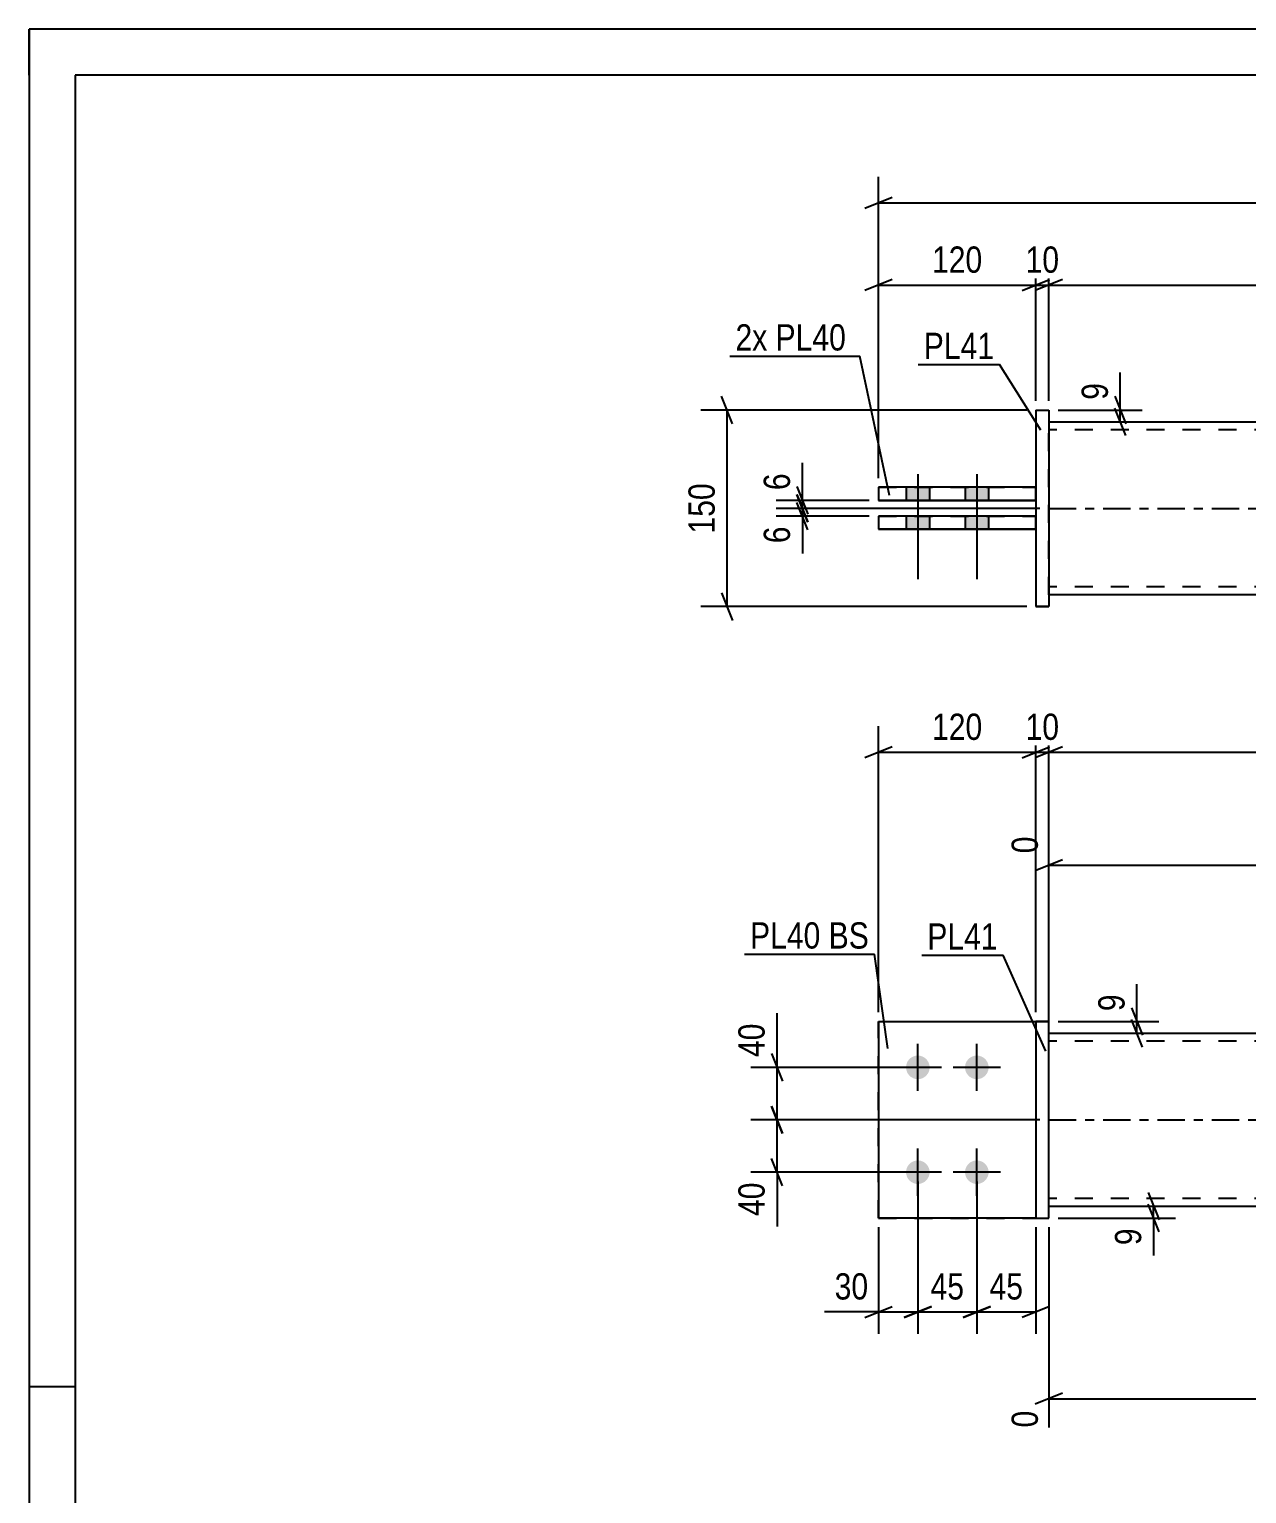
# Model space of a CAD drawing. Header units: millimetres. Extents: x 0 to 420, y 0 to 297.
# Drawn here: x 0 to 132.7, y 137.3 to 297 of the extents above; entities that cross this region are included whole.
import ezdxf

# ---------------------------------------------------------------- set-up
doc = ezdxf.new("R2010")
doc.units = ezdxf.units.MM
doc.linetypes.add('DXK_LINE_DOT2', pattern=[3.9198, 1.9599, -1.9599])
doc.linetypes.add('DXK_LINE_DOT3', pattern=[5.9187, 2.979, -0.9799, 0.9799, -0.9799])
doc.styles.add('Arial Narrow', font='ARIALN.TTF', dxfattribs={"height": 0.2})

# ---------------------------------------------------------------- blocks, each defined once
blk = doc.blocks.new('Unknown-585697666-1128')
at = {"color": 5, "linetype": 'Continuous'}
for p, q in [((420, 297), (0, 297)), ((0, 297), (0, 0)), ((0, 292), (0, 297)), ((415, 292), (5, 292)), ((5, 292), (5, 5)), ((5, 149), (0, 149))]:
    blk.add_line(p, q, dxfattribs=at)
blk = doc.blocks.new('Part-585697666-1942 - 1926')
at = {"color": 2, "linetype": 'Continuous'}
for p, q in [((92.56, 188.83), (109.71, 188.83)), ((92.56, 188.83), (92.56, 167.4)), ((109.71, 167.4), (92.56, 167.4)), ((92.56, 167.4), (92.56, 167.4)), ((109.71, 167.4), (109.71, 167.4))]:
    blk.add_line(p, q, dxfattribs=at)
at = {"color": 7, "linetype": 'DXK_LINE_DOT2'}
for p, q in [((92.56, 188.83), (109.71, 188.83)), ((109.71, 188.83), (109.71, 188.83)), ((109.71, 188.83), (109.71, 167.4)), ((92.56, 167.4), (109.71, 167.4)), ((92.56, 167.4), (92.56, 167.4))]:
    blk.add_line(p, q, dxfattribs=at)
blk = doc.blocks.new('Part-585697666-1947 - 1926')
at = {"linetype": 'Continuous'}
blk.add_hatch(color=2, dxfattribs=at).paths.add_polyline_path([(144.67, 168.69), (143.87, 170.09), (145.47, 170.09)])
at = {"color": 2, "linetype": 'Continuous'}
for p, q in [((111.13, 187.54), (245.26, 187.54)), ((144.67, 168.69), (143.87, 170.09)), ((143.87, 170.09), (145.47, 170.09)), ((145.47, 170.09), (144.67, 168.69)), ((111.13, 168.69), (245.26, 168.69))]:
    blk.add_line(p, q, dxfattribs=at)
at = {"color": 7, "linetype": 'DXK_LINE_DOT2'}
for p, q in [((111.13, 168.69), (111.13, 187.54)), ((245.26, 168.69), (245.26, 187.54)), ((245.26, 186.69), (111.13, 186.69)), ((245.26, 169.54), (111.13, 169.54))]:
    blk.add_line(p, q, dxfattribs=at)
at = {"color": 7, "linetype": 'DXK_LINE_DOT3'}
blk.add_line((111.13, 178.11), (245.26, 178.11), dxfattribs=at)
at = {"color": 2, "linetype": 'Continuous'}
blk.add_circle((144.67, 169.59), 1, dxfattribs=at)
blk = doc.blocks.new('Bolt-585697666-1954 - 1926')
at = {"linetype": 'Continuous'}
for points in [[(96.85, 182.54), (96.58, 182.57), (96.33, 182.65), (96.09, 182.79), (95.89, 182.97), (95.73, 183.19), (95.63, 183.43), (95.57, 183.69), (95.57, 183.96), (95.63, 184.23), (95.73, 184.47), (95.89, 184.69), (96.09, 184.87), (96.33, 185), (96.58, 185.09), (96.85, 185.11), (97.12, 185.09), (97.37, 185), (97.6, 184.87), (97.8, 184.69), (97.96, 184.47), (98.07, 184.23), (98.13, 183.96), (98.13, 183.69), (98.07, 183.43), (97.96, 183.19), (97.8, 182.97), (97.6, 182.79), (97.37, 182.65), (97.12, 182.57)], [(103.28, 182.54), (103.01, 182.57), (102.75, 182.65), (102.52, 182.79), (102.32, 182.97), (102.16, 183.19), (102.05, 183.43), (102, 183.69), (102, 183.96), (102.05, 184.23), (102.16, 184.47), (102.32, 184.69), (102.52, 184.87), (102.75, 185), (103.01, 185.09), (103.28, 185.11), (103.54, 185.09), (103.8, 185), (104.03, 184.87), (104.23, 184.69), (104.39, 184.47), (104.5, 184.23), (104.56, 183.96), (104.56, 183.69), (104.5, 183.43), (104.39, 183.19), (104.23, 182.97), (104.03, 182.79), (103.8, 182.65), (103.54, 182.57)], [(96.85, 171.11), (96.58, 171.14), (96.33, 171.23), (96.09, 171.36), (95.89, 171.54), (95.73, 171.76), (95.63, 172), (95.57, 172.27), (95.57, 172.53), (95.63, 172.8), (95.73, 173.04), (95.89, 173.26), (96.09, 173.44), (96.33, 173.57), (96.58, 173.66), (96.85, 173.69), (97.12, 173.66), (97.37, 173.57), (97.6, 173.44), (97.8, 173.26), (97.96, 173.04), (98.07, 172.8), (98.13, 172.53), (98.13, 172.27), (98.07, 172), (97.96, 171.76), (97.8, 171.54), (97.6, 171.36), (97.37, 171.23), (97.12, 171.14)], [(103.28, 171.11), (103.01, 171.14), (102.75, 171.23), (102.52, 171.36), (102.32, 171.54), (102.16, 171.76), (102.05, 172), (102, 172.27), (102, 172.53), (102.05, 172.8), (102.16, 173.04), (102.32, 173.26), (102.52, 173.44), (102.75, 173.57), (103.01, 173.66), (103.28, 173.69), (103.54, 173.66), (103.8, 173.57), (104.03, 173.44), (104.23, 173.26), (104.39, 173.04), (104.5, 172.8), (104.56, 172.53), (104.56, 172.27), (104.5, 172), (104.39, 171.76), (104.23, 171.54), (104.03, 171.36), (103.8, 171.23), (103.54, 171.14)]]:
    blk.add_hatch(color=1, dxfattribs=at).paths.add_polyline_path(points)
at = {"color": 1, "linetype": 'Continuous'}
for p, q in [((96.85, 181.26), (96.85, 186.4)), ((103.28, 181.26), (103.28, 186.4)), ((99.42, 183.83), (94.28, 183.83)), ((105.85, 183.83), (100.71, 183.83)), ((96.85, 169.83), (96.85, 174.97)), ((103.28, 169.83), (103.28, 174.97)), ((99.42, 172.4), (94.28, 172.4)), ((105.85, 172.4), (100.71, 172.4))]:
    blk.add_line(p, q, dxfattribs=at)
blk = doc.blocks.new('Part-585697666-1960 - 1926')
at = {"color": 2, "linetype": 'Continuous'}
for p, q in [((111.13, 188.83), (109.71, 188.83)), ((109.71, 188.83), (109.71, 167.4)), ((111.13, 167.4), (111.13, 188.83)), ((109.71, 167.4), (111.13, 167.4)), ((109.71, 167.4), (111.13, 167.4)), ((111.13, 167.4), (111.13, 167.4))]:
    blk.add_line(p, q, dxfattribs=at)
at = {"color": 7, "linetype": 'DXK_LINE_DOT2'}
for p, q in [((109.71, 188.83), (111.13, 188.83)), ((109.71, 167.4), (109.71, 167.4)), ((109.71, 167.4), (109.71, 167.4))]:
    blk.add_line(p, q, dxfattribs=at)
blk = doc.blocks.new('Part-585697666-1965 - 1926')
at = {"color": 7, "linetype": 'DXK_LINE_DOT2'}
for p, q in [((92.56, 188.83), (109.71, 188.83)), ((92.56, 188.83), (109.71, 188.83)), ((92.56, 167.4), (92.56, 188.83)), ((109.71, 188.83), (109.71, 188.83)), ((109.71, 188.83), (109.71, 167.4)), ((92.56, 167.4), (109.71, 167.4)), ((109.71, 167.4), (92.56, 167.4)), ((92.56, 167.4), (92.56, 167.4))]:
    blk.add_line(p, q, dxfattribs=at)
blk = doc.blocks.new('Part-585697666-2284 - 2276')
at = {"color": 2, "linetype": 'Continuous'}
for p, q in [((109.71, 255.49), (111.13, 255.49)), ((109.71, 255.49), (109.71, 234.06)), ((111.13, 255.49), (111.13, 234.06)), ((109.71, 234.06), (111.13, 234.06)), ((111.13, 234.06), (109.71, 234.06)), ((109.71, 234.06), (109.71, 234.06)), ((109.71, 234.06), (109.71, 234.06))]:
    blk.add_line(p, q, dxfattribs=at)
at = {"color": 7, "linetype": 'DXK_LINE_DOT2'}
for p in [(109.71, 255.49), (111.13, 255.49)]:
    blk.add_line(p, (111.13, 255.49), dxfattribs=at)
blk = doc.blocks.new('Bolt-585697666-2279 - 2276')
at = {"linetype": 'Continuous'}
for points in [[(95.56, 245.64), (98.13, 245.64), (98.13, 247.07), (95.56, 247.07)], [(95.56, 245.64), (98.13, 245.64), (98.13, 247.07), (95.56, 247.07)], [(101.99, 245.64), (104.56, 245.64), (104.56, 247.07), (101.99, 247.07)], [(101.99, 245.64), (104.56, 245.64), (104.56, 247.07), (101.99, 247.07)], [(95.56, 242.49), (98.13, 242.49), (98.13, 243.92), (95.56, 243.92)], [(95.56, 242.49), (98.13, 242.49), (98.13, 243.92), (95.56, 243.92)], [(101.99, 242.49), (104.56, 242.49), (104.56, 243.92), (101.99, 243.92)], [(101.99, 242.49), (104.56, 242.49), (104.56, 243.92), (101.99, 243.92)]]:
    blk.add_hatch(color=1, dxfattribs=at).paths.add_polyline_path(points)
at = {"color": 1, "linetype": 'Continuous'}
for p, q in [((96.85, 248.5), (96.85, 237.07)), ((96.85, 248.5), (96.85, 237.07)), ((103.28, 248.5), (103.28, 237.07)), ((103.28, 248.5), (103.28, 237.07)), ((95.56, 247.07), (95.56, 245.64)), ((95.56, 247.07), (95.56, 245.64)), ((98.13, 247.07), (98.13, 245.64)), ((98.13, 247.07), (98.13, 245.64)), ((101.99, 247.07), (101.99, 245.64)), ((101.99, 247.07), (101.99, 245.64)), ((104.56, 247.07), (104.56, 245.64)), ((104.56, 247.07), (104.56, 245.64)), ((95.56, 243.92), (95.56, 242.49)), ((95.56, 243.92), (95.56, 242.49)), ((98.13, 243.92), (98.13, 242.49)), ((98.13, 243.92), (98.13, 242.49)), ((101.99, 243.92), (101.99, 242.49)), ((101.99, 243.92), (101.99, 242.49)), ((104.56, 243.92), (104.56, 242.49)), ((104.56, 243.92), (104.56, 242.49))]:
    blk.add_line(p, q, dxfattribs=at)
blk = doc.blocks.new('Part-585697666-2289 - 2276')
at = {"color": 2, "linetype": 'Continuous'}
for p, q in [((109.71, 247.07), (92.56, 247.07)), ((92.56, 247.07), (92.56, 245.64)), ((109.71, 245.64), (109.71, 247.07)), ((92.56, 245.64), (109.71, 245.64)), ((109.71, 245.64), (92.56, 245.64)), ((92.56, 245.64), (92.56, 245.64)), ((92.56, 245.64), (92.56, 245.64))]:
    blk.add_line(p, q, dxfattribs=at)
at = {"color": 7, "linetype": 'DXK_LINE_DOT2'}
for p, q in [((92.56, 247.07), (109.71, 247.07)), ((109.71, 245.64), (109.71, 245.64)), ((109.71, 245.64), (109.71, 245.64))]:
    blk.add_line(p, q, dxfattribs=at)
blk = doc.blocks.new('Part-585697666-2304 - 2276')
at = {"linetype": 'Continuous'}
blk.add_hatch(color=2, dxfattribs=at).paths.add_polyline_path([(144.67, 244.77), (143.87, 246.17), (145.47, 246.17)])
at = {"color": 2, "linetype": 'Continuous'}
for p, q in [((111.13, 254.2), (245.26, 254.2)), ((144.67, 244.77), (143.87, 246.17)), ((143.87, 246.17), (145.47, 246.17)), ((145.47, 246.17), (144.67, 244.77)), ((245.26, 235.34), (111.13, 235.34))]:
    blk.add_line(p, q, dxfattribs=at)
at = {"color": 7, "linetype": 'DXK_LINE_DOT2'}
for p, q in [((111.13, 235.34), (111.13, 254.2)), ((245.26, 254.2), (245.26, 235.34)), ((245.26, 253.34), (111.13, 253.34)), ((245.26, 236.2), (111.13, 236.2))]:
    blk.add_line(p, q, dxfattribs=at)
at = {"color": 7, "linetype": 'DXK_LINE_DOT3'}
blk.add_line((111.13, 244.77), (245.26, 244.77), dxfattribs=at)
at = {"color": 2, "linetype": 'Continuous'}
blk.add_circle((144.67, 245.67), 1, dxfattribs=at)
blk = doc.blocks.new('Part-585697666-2319 - 2276')
at = {"color": 2, "linetype": 'Continuous'}
for p, q in [((109.71, 243.92), (92.56, 243.92)), ((92.56, 243.92), (92.56, 242.49)), ((109.71, 242.49), (109.71, 243.92)), ((92.56, 242.49), (109.71, 242.49)), ((109.71, 242.49), (92.56, 242.49)), ((92.56, 242.49), (92.56, 242.49)), ((92.56, 242.49), (92.56, 242.49))]:
    blk.add_line(p, q, dxfattribs=at)
at = {"color": 7, "linetype": 'DXK_LINE_DOT2'}
for p, q in [((92.56, 243.92), (109.71, 243.92)), ((109.71, 242.49), (109.71, 242.49)), ((109.71, 242.49), (109.71, 242.49))]:
    blk.add_line(p, q, dxfattribs=at)
blk = doc.blocks.new('StraightDimension-585697666-2153 - 1926')
at = {"color": 7, "linetype": 'Continuous'}
for p, q in [((80.9, 179.61), (82.1, 176.61)), ((110.13, 178.11), (78.65, 178.11)), ((81.5, 172.4), (81.5, 178.11)), ((82.1, 170.9), (80.9, 173.9)), ((95.85, 172.4), (78.65, 172.4))]:
    blk.add_line(p, q, dxfattribs=at)
at = {"color": 0}
blk.add_wipeout([(80.75, 171.87), (76.55, 171.87), (76.55, 167.02), (80.75, 167.02)], dxfattribs=at)
at = {"color": 7, "linetype": 'Continuous'}
blk.add_line((81.5, 172.4), (81.5, 166.49), dxfattribs=at)
blk.add_line((81.5, 172.4), (81.5, 166.49), dxfattribs=at)
at = {"color": 3, "style": 'Arial Narrow'}
blk.add_text('40', height=2.863, rotation=90.0002, dxfattribs=at).set_placement((80.15, 167.62))
blk = doc.blocks.new('StraightDimension-585697666-2006 - 1926')
at = {"color": 7, "linetype": 'Continuous'}
for p, q in [((111.13, 189.83), (111.13, 221.03)), ((245.26, 191.26), (245.26, 221.03)), ((112.63, 218.78), (109.63, 217.58)), ((243.76, 217.58), (246.76, 218.78)), ((111.13, 218.18), (245.26, 218.18))]:
    blk.add_line(p, q, dxfattribs=at)
at = {"color": 0}
blk.add_wipeout([(181.54, 218.93), (181.54, 223.13), (174.86, 223.13), (174.86, 218.93)], dxfattribs=at)
at = {"color": 3, "style": 'Arial Narrow'}
blk.add_text('939', height=2.863, dxfattribs=at).set_placement((175.46, 219.53))
blk = doc.blocks.new('StraightDimension-585697666-2221 - 1926')
at = {"color": 7, "linetype": 'Continuous'}
for p, q in [((245.26, 191.26), (245.26, 212.65)), ((111.13, 188.54), (111.13, 209)), ((112.63, 206.47), (109.63, 205.27)), ((243.76, 205.27), (246.76, 206.47)), ((111.13, 205.87), (245.26, 205.87))]:
    blk.add_line(p, q, dxfattribs=at)
at = {"color": 0, "linetype": 'Continuous'}
for points in [[(244.66, 213.25), (240.46, 213.25), (240.46, 206.57), (244.66, 206.57)], [(110.53, 209.6), (106.33, 209.6), (106.33, 206.57), (110.53, 206.57)]]:
    blk.add_wipeout(points, dxfattribs=at)
at = {"color": 0}
blk.add_wipeout([(181.54, 206.62), (181.54, 210.82), (174.86, 210.82), (174.86, 206.62)], dxfattribs=at)
at = {"color": 3, "linetype": 'Continuous', "style": 'Arial Narrow'}
for s, height, p in [('939', 2.863, (244.06, 207.17)), ('0', 2.86, (109.93, 207.17))]:
    blk.add_text(s, height=height, rotation=90.0002, dxfattribs=at).set_placement(p)
at = {"color": 3, "style": 'Arial Narrow'}
blk.add_text('939', height=2.863, dxfattribs=at).set_placement((175.46, 207.22))
blk = doc.blocks.new('StraightDimension-585697666-2032 - 1926')
at = {"color": 7, "linetype": 'Continuous'}
for p, q in [((92.56, 189.83), (92.56, 221.03)), ((109.71, 189.83), (109.71, 221.03)), ((94.06, 218.78), (91.06, 217.58)), ((108.21, 217.58), (111.21, 218.78)), ((92.56, 218.18), (109.71, 218.18))]:
    blk.add_line(p, q, dxfattribs=at)
at = {"color": 0}
blk.add_wipeout([(104.48, 218.93), (104.48, 223.13), (97.79, 223.13), (97.79, 218.93)], dxfattribs=at)
at = {"color": 3, "style": 'Arial Narrow'}
blk.add_text('120', height=2.863, dxfattribs=at).set_placement((98.39, 219.53))
blk = doc.blocks.new('StraightDimension-585697666-2203 - 1926')
at = {"color": 7, "linetype": 'Continuous'}
for p, q in [((96.85, 171.4), (96.85, 154.77)), ((103.28, 171.4), (103.28, 154.77)), ((95.35, 156.57), (98.35, 157.77)), ((96.85, 157.17), (103.28, 157.17)), ((104.78, 157.77), (101.78, 156.57))]:
    blk.add_line(p, q, dxfattribs=at)
at = {"color": 0}
blk.add_wipeout([(102.49, 157.92), (102.49, 162.12), (97.63, 162.12), (97.63, 157.92)], dxfattribs=at)
at = {"color": 3, "style": 'Arial Narrow'}
blk.add_text('45', height=2.863, dxfattribs=at).set_placement((98.23, 158.52))
blk = doc.blocks.new('StraightDimension-585697666-2167 - 1926')
at = {"color": 7, "linetype": 'Continuous'}
for p, q in [((120.13, 190.33), (121.33, 187.33)), ((112.13, 188.83), (123.13, 188.83)), ((121.33, 186.04), (120.13, 189.04)), ((120.73, 187.54), (120.73, 188.83)), ((112.13, 187.54), (123.13, 187.54))]:
    blk.add_line(p, q, dxfattribs=at)
at = {"color": 0}
blk.add_wipeout([(119.98, 192.38), (115.78, 192.38), (115.78, 189.36), (119.98, 189.36)], dxfattribs=at)
at = {"color": 7, "linetype": 'Continuous'}
blk.add_line((120.73, 188.83), (120.73, 192.91), dxfattribs=at)
blk.add_line((120.73, 188.83), (120.73, 192.91), dxfattribs=at)
at = {"color": 3, "style": 'Arial Narrow'}
blk.add_text('9', height=2.86, rotation=90.0002, dxfattribs=at).set_placement((119.38, 189.96))
blk = doc.blocks.new('StraightDimension-585697666-2015 - 1926')
at = {"color": 7, "linetype": 'Continuous'}
for p, q in [((109.71, 189.83), (109.71, 221.03)), ((111.13, 189.83), (111.13, 221.03)), ((108.21, 217.58), (111.21, 218.78)), ((112.63, 218.78), (109.63, 217.58)), ((109.71, 218.18), (111.13, 218.18))]:
    blk.add_line(p, q, dxfattribs=at)
at = {"color": 0}
blk.add_wipeout([(112.85, 218.93), (112.85, 223.13), (107.99, 223.13), (107.99, 218.93)], dxfattribs=at)
at = {"color": 3, "style": 'Arial Narrow'}
blk.add_text('10', height=2.863, dxfattribs=at).set_placement((108.59, 219.53))
blk = doc.blocks.new('StraightDimension-585697666-2190 - 1926')
at = {"color": 7, "linetype": 'Continuous'}
for p, q in [((103.28, 171.4), (103.28, 154.77)), ((109.71, 166.4), (109.71, 154.77)), ((101.78, 156.57), (104.78, 157.77)), ((103.28, 157.17), (109.71, 157.17)), ((111.21, 157.77), (108.21, 156.57))]:
    blk.add_line(p, q, dxfattribs=at)
at = {"color": 0}
blk.add_wipeout([(108.92, 157.92), (108.92, 162.12), (104.06, 162.12), (104.06, 157.92)], dxfattribs=at)
at = {"color": 3, "style": 'Arial Narrow'}
blk.add_text('45', height=2.863, dxfattribs=at).set_placement((104.66, 158.52))
blk = doc.blocks.new('StraightDimension-585697666-2140 - 1926')
at = {"color": 7, "linetype": 'Continuous'}
for p, q in [((80.9, 185.33), (82.1, 182.33)), ((95.85, 183.83), (78.65, 183.83)), ((81.5, 178.11), (81.5, 183.83)), ((82.1, 176.61), (80.9, 179.61)), ((110.13, 178.11), (78.65, 178.11))]:
    blk.add_line(p, q, dxfattribs=at)
at = {"color": 0}
blk.add_wipeout([(80.75, 189.21), (76.55, 189.21), (76.55, 184.35), (80.75, 184.35)], dxfattribs=at)
at = {"color": 7, "linetype": 'Continuous'}
blk.add_line((81.5, 183.83), (81.5, 189.73), dxfattribs=at)
blk.add_line((81.5, 183.83), (81.5, 189.73), dxfattribs=at)
at = {"color": 3, "style": 'Arial Narrow'}
blk.add_text('40', height=2.863, rotation=90.0002, dxfattribs=at).set_placement((80.15, 184.95))
blk = doc.blocks.new('StraightDimension-585697666-2176 - 1926')
at = {"color": 7, "linetype": 'Continuous'}
for p, q in [((121.94, 170.19), (123.14, 167.19)), ((112.13, 168.69), (124.94, 168.69)), ((123.14, 165.9), (121.94, 168.9)), ((122.54, 167.4), (122.54, 168.69)), ((112.13, 167.4), (124.94, 167.4))]:
    blk.add_line(p, q, dxfattribs=at)
at = {"color": 0}
blk.add_wipeout([(121.79, 166.88), (117.59, 166.88), (117.59, 163.85), (121.79, 163.85)], dxfattribs=at)
at = {"color": 7, "linetype": 'Continuous'}
blk.add_line((122.54, 167.4), (122.54, 163.32), dxfattribs=at)
blk.add_line((122.54, 167.4), (122.54, 163.32), dxfattribs=at)
at = {"color": 3, "style": 'Arial Narrow'}
blk.add_text('9', height=2.86, rotation=90.0002, dxfattribs=at).set_placement((121.19, 164.45))
blk = doc.blocks.new('StraightDimension-585697666-2185 - 1926')
at = {"color": 7, "linetype": 'Continuous'}
for p, q in [((111.13, 166.4), (111.13, 144.57)), ((245.26, 164.97), (245.26, 140.92)), ((112.63, 148.3), (109.63, 147.1)), ((111.13, 147.7), (245.26, 147.7)), ((243.76, 147.1), (246.76, 148.3))]:
    blk.add_line(p, q, dxfattribs=at)
at = {"color": 0}
blk.add_wipeout([(181.54, 148.45), (181.54, 152.65), (174.86, 152.65), (174.86, 148.45)], dxfattribs=at)
at = {"color": 0, "linetype": 'Continuous'}
for points in [[(110.53, 147), (106.33, 147), (106.33, 143.97), (110.53, 143.97)], [(244.66, 147), (240.46, 147), (240.46, 140.32), (244.66, 140.32)]]:
    blk.add_wipeout(points, dxfattribs=at)
at = {"color": 3, "style": 'Arial Narrow'}
blk.add_text('939', height=2.863, dxfattribs=at).set_placement((175.46, 149.05))
at = {"color": 3, "linetype": 'Continuous', "style": 'Arial Narrow'}
for s, height, p in [('0', 2.86, (109.93, 144.57)), ('939', 2.863, (244.06, 140.92))]:
    blk.add_text(s, height=height, rotation=90.0002, dxfattribs=at).set_placement(p)
blk = doc.blocks.new('StraightDimension-585697666-2210 - 1926')
at = {"color": 7, "linetype": 'Continuous'}
for p, q in [((96.85, 171.4), (96.85, 154.77)), ((92.56, 166.4), (92.56, 154.77)), ((91.06, 156.57), (94.06, 157.77)), ((92.56, 157.17), (96.85, 157.17)), ((98.35, 157.77), (95.35, 156.57))]:
    blk.add_line(p, q, dxfattribs=at)
at = {"color": 0}
blk.add_wipeout([(92.04, 157.92), (92.04, 162.12), (87.18, 162.12), (87.18, 157.92)], dxfattribs=at)
at = {"color": 7, "linetype": 'Continuous'}
blk.add_line((92.56, 157.17), (86.66, 157.17), dxfattribs=at)
blk.add_line((92.56, 157.17), (86.66, 157.17), dxfattribs=at)
at = {"color": 3, "style": 'Arial Narrow'}
blk.add_text('30', height=2.863, dxfattribs=at).set_placement((87.78, 158.52))
blk = doc.blocks.new('StraightDimension-585697666-2413 - 2276')
at = {"color": 7, "linetype": 'Continuous'}
for p, q in [((92.56, 248.07), (92.56, 280.92)), ((263.83, 248.06), (263.83, 280.92)), ((94.06, 278.67), (91.06, 277.47)), ((92.56, 278.07), (263.83, 278.07)), ((262.33, 277.47), (265.33, 278.67))]:
    blk.add_line(p, q, dxfattribs=at)
at = {"color": 0}
blk.add_wipeout([(182.45, 278.82), (182.45, 283.02), (173.94, 283.02), (173.94, 278.82)], dxfattribs=at)
at = {"color": 3, "style": 'Arial Narrow'}
blk.add_text('1199', height=2.863, dxfattribs=at).set_placement((174.54, 279.42))
blk = doc.blocks.new('StraightDimension-585697666-2392 - 2276')
at = {"color": 7, "linetype": 'Continuous'}
for p, q in [((92.56, 248.07), (92.56, 271.96)), ((109.71, 256.49), (109.71, 271.96)), ((94.06, 269.71), (91.06, 268.51)), ((92.56, 269.11), (109.71, 269.11)), ((108.21, 268.51), (111.21, 269.71))]:
    blk.add_line(p, q, dxfattribs=at)
at = {"color": 0}
blk.add_wipeout([(104.48, 269.86), (104.48, 274.06), (97.79, 274.06), (97.79, 269.86)], dxfattribs=at)
at = {"color": 3, "style": 'Arial Narrow'}
blk.add_text('120', height=2.863, dxfattribs=at).set_placement((98.39, 270.46))
blk = doc.blocks.new('StraightDimension-585697666-2451 - 2276')
at = {"color": 7, "linetype": 'Continuous'}
for p, q in [((83.66, 246.27), (84.86, 243.27)), ((110.13, 244.77), (81.41, 244.77)), ((84.86, 242.42), (83.66, 245.42)), ((84.26, 243.92), (84.26, 244.77)), ((91.56, 243.92), (81.41, 243.92))]:
    blk.add_line(p, q, dxfattribs=at)
at = {"color": 0}
blk.add_wipeout([(83.51, 243.39), (79.31, 243.39), (79.31, 240.37), (83.51, 240.37)], dxfattribs=at)
at = {"color": 7, "linetype": 'Continuous'}
blk.add_line((84.26, 243.92), (84.26, 239.84), dxfattribs=at)
blk.add_line((84.26, 243.92), (84.26, 239.84), dxfattribs=at)
at = {"color": 3, "style": 'Arial Narrow'}
blk.add_text('6', height=2.86, rotation=90.0002, dxfattribs=at).set_placement((82.91, 240.97))
blk = doc.blocks.new('StraightDimension-585697666-2321 - 2276')
at = {"color": 7, "linetype": 'Continuous'}
for p, q in [((112.13, 255.49), (121.31, 255.49)), ((118.31, 256.99), (119.51, 253.99)), ((119.51, 252.7), (118.31, 255.7)), ((118.91, 254.2), (118.91, 255.49)), ((112.13, 254.2), (121.31, 254.2))]:
    blk.add_line(p, q, dxfattribs=at)
at = {"color": 0}
blk.add_wipeout([(118.16, 259.04), (113.96, 259.04), (113.96, 256.01), (118.16, 256.01)], dxfattribs=at)
at = {"color": 7, "linetype": 'Continuous'}
blk.add_line((118.91, 255.49), (118.91, 259.57), dxfattribs=at)
blk.add_line((118.91, 255.49), (118.91, 259.57), dxfattribs=at)
at = {"color": 3, "style": 'Arial Narrow'}
blk.add_text('9', height=2.86, rotation=90.0002, dxfattribs=at).set_placement((117.56, 256.61))
blk = doc.blocks.new('StraightDimension-585697666-2382 - 2276')
at = {"color": 7, "linetype": 'Continuous'}
for p, q in [((111.13, 256.49), (111.13, 271.96)), ((245.26, 257.92), (245.26, 271.96)), ((112.63, 269.71), (109.63, 268.51)), ((111.13, 269.11), (245.26, 269.11)), ((243.76, 268.51), (246.76, 269.71))]:
    blk.add_line(p, q, dxfattribs=at)
at = {"color": 0}
blk.add_wipeout([(181.54, 269.86), (181.54, 274.06), (174.86, 274.06), (174.86, 269.86)], dxfattribs=at)
at = {"color": 3, "style": 'Arial Narrow'}
blk.add_text('939', height=2.863, dxfattribs=at).set_placement((175.46, 270.46))
blk = doc.blocks.new('StraightDimension-585697666-2402 - 2276')
at = {"color": 7, "linetype": 'Continuous'}
for p, q in [((109.71, 256.49), (109.71, 271.96)), ((111.13, 256.49), (111.13, 271.96)), ((108.21, 268.51), (111.21, 269.71)), ((112.63, 269.71), (109.63, 268.51)), ((109.71, 269.11), (111.13, 269.11))]:
    blk.add_line(p, q, dxfattribs=at)
at = {"color": 0}
blk.add_wipeout([(112.85, 269.86), (112.85, 274.06), (107.99, 274.06), (107.99, 269.86)], dxfattribs=at)
at = {"color": 3, "style": 'Arial Narrow'}
blk.add_text('10', height=2.863, dxfattribs=at).set_placement((108.59, 270.46))
blk = doc.blocks.new('StraightDimension-585697666-2424 - 2276')
at = {"color": 7, "linetype": 'Continuous'}
for p, q in [((108.71, 255.49), (73.21, 255.49)), ((76.66, 253.99), (75.46, 256.99)), ((76.06, 234.06), (76.06, 255.49)), ((75.46, 235.56), (76.66, 232.56)), ((108.71, 234.06), (73.21, 234.06))]:
    blk.add_line(p, q, dxfattribs=at)
at = {"color": 0}
blk.add_wipeout([(75.31, 248.12), (71.11, 248.12), (71.11, 241.43), (75.31, 241.43)], dxfattribs=at)
at = {"color": 3, "style": 'Arial Narrow'}
blk.add_text('150', height=2.863, rotation=90.0002, dxfattribs=at).set_placement((74.71, 242.03))
blk = doc.blocks.new('StraightDimension-585697666-2435 - 2276')
at = {"color": 7, "linetype": 'Continuous'}
for p, q in [((83.66, 247.14), (84.86, 244.14)), ((84.86, 243.27), (83.66, 246.27)), ((91.56, 245.64), (81.41, 245.64)), ((110.13, 244.77), (81.41, 244.77)), ((84.26, 244.77), (84.26, 245.64))]:
    blk.add_line(p, q, dxfattribs=at)
at = {"color": 0}
blk.add_wipeout([(83.51, 249.19), (79.31, 249.19), (79.31, 246.16), (83.51, 246.16)], dxfattribs=at)
at = {"color": 7, "linetype": 'Continuous'}
blk.add_line((84.26, 245.64), (84.26, 249.72), dxfattribs=at)
blk.add_line((84.26, 245.64), (84.26, 249.72), dxfattribs=at)
at = {"color": 3, "style": 'Arial Narrow'}
blk.add_text('6', height=2.86, rotation=90.0002, dxfattribs=at).set_placement((82.91, 246.76))
blk = doc.blocks.new('Mark-585697666-1956 - 1926')
at = {"color": 0}
blk.add_wipeout([(105.55, 196.66), (105.55, 199.66), (97.88, 199.66), (97.88, 196.66)], dxfattribs=at)
blk.add_wipeout([(105.55, 196.66), (105.55, 199.66), (97.88, 199.66), (97.88, 196.66)], dxfattribs=at)
at = {"color": 30, "linetype": 'Continuous'}
for p in [(97.28, 196.06), (110.78, 185.61)]:
    blk.add_line(p, (106.15, 196.06), dxfattribs=at)
at = {"color": 3, "style": 'Arial Narrow'}
blk.add_text('PL41', height=2.863, dxfattribs=at).set_placement((97.88, 196.66))
blk = doc.blocks.new('MarkSet-585697666-2245 - 1926')
at = {"color": 0}
for points in [[(86.23, 196.78), (86.23, 199.78), (78.56, 199.78), (78.56, 196.78)], [(91.52, 196.78), (91.52, 199.78), (87.13, 199.78), (87.13, 196.78)]]:
    blk.add_wipeout(points, dxfattribs=at)
for points in [[(86.23, 196.78), (86.23, 199.78), (78.56, 199.78), (78.56, 196.78)], [(91.52, 196.78), (91.52, 199.78), (87.13, 199.78), (87.13, 196.78)]]:
    blk.add_wipeout(points, dxfattribs=at)
at = {"color": 30, "linetype": 'Continuous'}
for p in [(77.96, 196.18), (93.57, 185.9)]:
    blk.add_line(p, (92.12, 196.18), dxfattribs=at)
at = {"color": 3, "style": 'Arial Narrow'}
for s, p in [('PL40', (78.56, 196.78)), ('BS', (87.13, 196.78))]:
    blk.add_text(s, height=2.863, dxfattribs=at).set_placement(p)
blk = doc.blocks.new('Mark-585697666-2280 - 2276')
at = {"color": 0}
blk.add_wipeout([(105.16, 261.05), (105.16, 264.05), (97.49, 264.05), (97.49, 261.05)], dxfattribs=at)
blk.add_wipeout([(105.16, 261.05), (105.16, 264.05), (97.49, 264.05), (97.49, 261.05)], dxfattribs=at)
at = {"color": 30, "linetype": 'Continuous'}
for p in [(96.89, 260.45), (110.25, 253.31)]:
    blk.add_line(p, (105.76, 260.45), dxfattribs=at)
at = {"color": 3, "style": 'Arial Narrow'}
blk.add_text('PL41', height=2.863, dxfattribs=at).set_placement((97.49, 261.05))
blk = doc.blocks.new('MarkSet-585697666-2489 - 2276')
at = {"color": 30, "linetype": 'Continuous'}
blk.add_line((93.77, 246.18), (90.52, 261.38), dxfattribs=at)
at = {"color": 0}
for points in [[(80.44, 261.98), (80.44, 264.98), (76.97, 264.98), (76.97, 261.98)], [(89.02, 261.98), (89.02, 264.98), (81.34, 264.98), (81.34, 261.98)]]:
    blk.add_wipeout(points, dxfattribs=at)
for points in [[(80.44, 261.98), (80.44, 264.98), (76.97, 264.98), (76.97, 261.98)], [(89.02, 261.98), (89.02, 264.98), (81.34, 264.98), (81.34, 261.98)]]:
    blk.add_wipeout(points, dxfattribs=at)
at = {"color": 30, "linetype": 'Continuous'}
blk.add_line((76.37, 261.38), (90.52, 261.38), dxfattribs=at)
at = {"color": 3, "style": 'Arial Narrow'}
for s, p in [('2x', (76.97, 261.98)), ('PL40', (81.34, 261.98))]:
    blk.add_text(s, height=2.863, dxfattribs=at).set_placement(p)

msp = doc.modelspace()

# ---------------------------------------------------------------- block references
for name in ['Unknown-585697666-1128', 'Part-585697666-2284 - 2276', 'Part-585697666-2304 - 2276', 'Bolt-585697666-2279 - 2276', 'Part-585697666-2289 - 2276', 'Part-585697666-2319 - 2276', 'Part-585697666-1942 - 1926', 'Part-585697666-1965 - 1926', 'Part-585697666-1960 - 1926', 'Part-585697666-1947 - 1926', 'Bolt-585697666-1954 - 1926']:
    msp.add_blockref(name, (0, 0))

# ---------------------------------------------------------------- next in the draw order: block references
for name in ['StraightDimension-585697666-2413 - 2276', 'StraightDimension-585697666-2451 - 2276', 'StraightDimension-585697666-2006 - 1926', 'StraightDimension-585697666-2153 - 1926', 'StraightDimension-585697666-2176 - 1926']:
    msp.add_blockref(name, (0, 0))

# ---------------------------------------------------------------- next in the draw order: block references
for name in ['StraightDimension-585697666-2392 - 2276', 'StraightDimension-585697666-2321 - 2276', 'StraightDimension-585697666-2221 - 1926', 'StraightDimension-585697666-2203 - 1926']:
    msp.add_blockref(name, (0, 0))

# ---------------------------------------------------------------- next in the draw order: block references
for name in ['StraightDimension-585697666-2382 - 2276', 'StraightDimension-585697666-2032 - 1926', 'StraightDimension-585697666-2167 - 1926', 'StraightDimension-585697666-2210 - 1926', 'StraightDimension-585697666-2190 - 1926']:
    msp.add_blockref(name, (0, 0))

# ---------------------------------------------------------------- next in the draw order: block references
for name in ['StraightDimension-585697666-2402 - 2276', 'StraightDimension-585697666-2015 - 1926', 'StraightDimension-585697666-2185 - 1926']:
    msp.add_blockref(name, (0, 0))

# ---------------------------------------------------------------- next in the draw order: block references
for name in ['StraightDimension-585697666-2424 - 2276', 'StraightDimension-585697666-2140 - 1926']:
    msp.add_blockref(name, (0, 0))

# ---------------------------------------------------------------- next in the draw order: block references
for name in ['Mark-585697666-2280 - 2276', 'StraightDimension-585697666-2435 - 2276', 'MarkSet-585697666-2245 - 1926', 'Mark-585697666-1956 - 1926']:
    msp.add_blockref(name, (0, 0))

# ---------------------------------------------------------------- next in the draw order: block references
msp.add_blockref('MarkSet-585697666-2489 - 2276', (0, 0))

doc.saveas('drawing.dxf')
